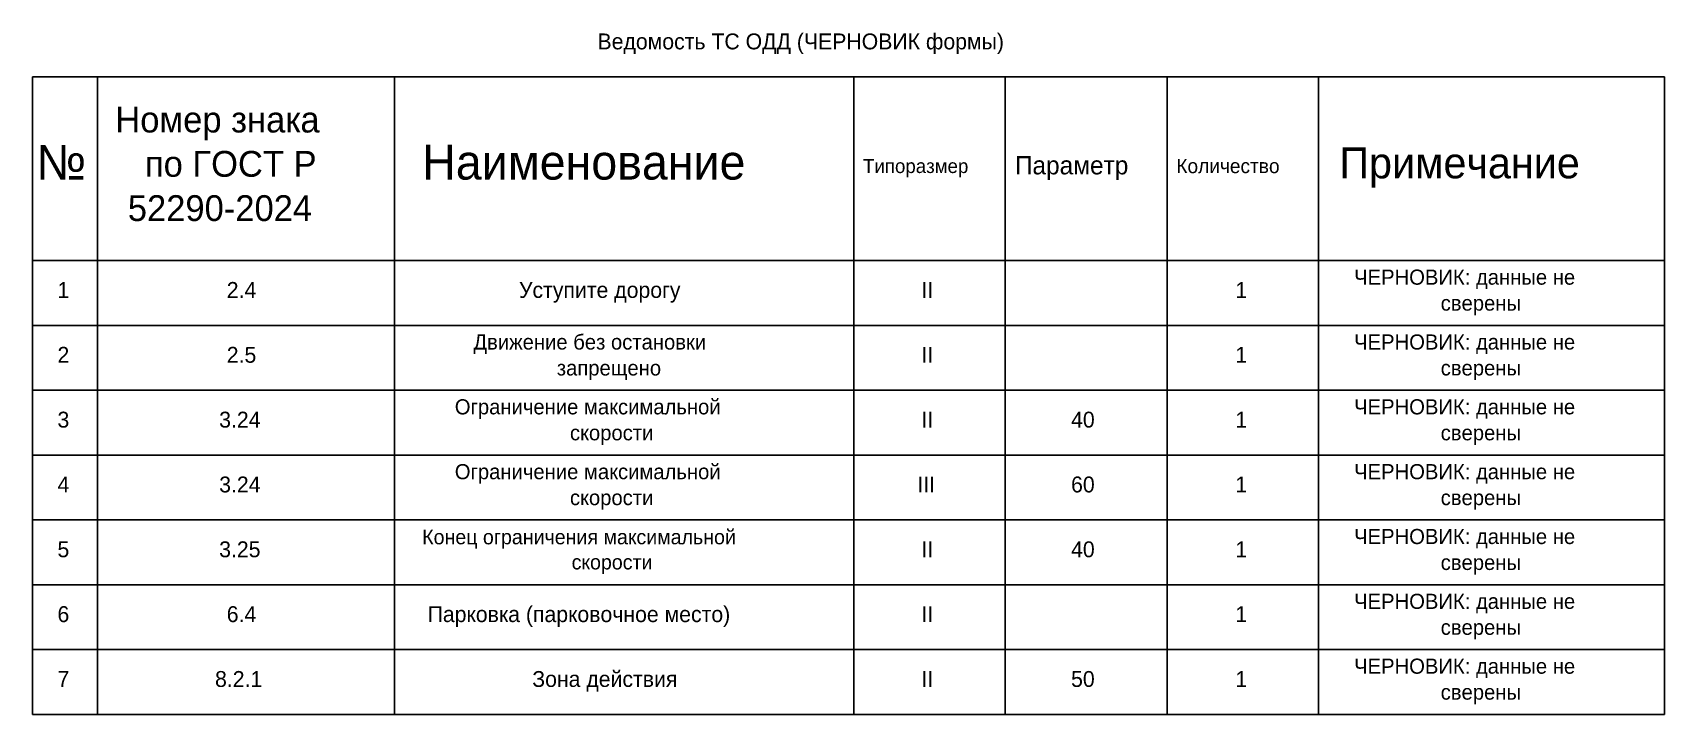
# Model space of a CAD drawing. Header units: millimetres. Extents: x 0 to 302, y 0 to 126.
import ezdxf

# ---------------------------------------------------------------- set-up
doc = ezdxf.new("R2010")
doc.units = ezdxf.units.MM
doc.layers.add('TABLE', color=7, linetype='CONTINUOUS')
doc.layers.add('TABLE_TEXT', color=7, linetype='CONTINUOUS')

msp = doc.modelspace()

# ---------------------------------------------------------------- linework, layer by layer
at = {"layer": 'TABLE'}
for p, q in [((0, 118), (302, 118)), ((0, 0), (0, 118)), ((12, 0), (12, 118)), ((67, 0), (67, 118)), ((152, 0), (152, 118)), ((180, 0), (180, 118)), ((210, 0), (210, 118)), ((238, 0), (238, 118)), ((302, 0), (302, 118)), ((0, 84), (302, 84)), ((0, 72), (302, 72)), ((0, 60), (302, 60)), ((0, 48), (302, 48)), ((0, 36), (302, 36)), ((0, 24), (302, 24)), ((0, 12), (302, 12)), ((0, 0), (302, 0))]:
    msp.add_line(p, q, dxfattribs=at)

# ---------------------------------------------------------------- texts
at = {"layer": 'TABLE_TEXT'}
for s, height, p in [('Ведомость ТС ОДД (ЧЕРНОВИК формы)', 2.939328, (104.547126, 123.076672)), ('Номер знака', 4.77858, (15.3, 107.692634)), ('№', 6.39867, (0.72, 98.989993)), ('по ГОСТ Р', 4.77858, (20.784551, 99.49891)), ('Наименование', 6.443019, (72.1, 98.976061)), ('Типоразмер', 2.586849, (153.68, 100.187396)), ('Параметр', 3.380394, (181.8, 99.93812)), ('Количество', 2.64373, (211.68, 100.169528)), ('Примечание', 5.718204, (241.84, 99.203746)), ('52290-2024', 4.77858, (17.615546, 91.305186)), ('ЧЕРНОВИК: данные не', 2.79936, (244.58016, 79.52064)), ('1', 2.939328, (4.597267, 77.076672)), ('2.4', 2.939328, (35.928656, 77.076672)), ('Уступите дорогу', 2.939328, (90.016166, 77.076672)), ('II', 2.939328, (164.499693, 77.076672)), ('1', 2.939328, (222.597267, 77.076672)), ('сверены', 2.79936, (260.60544, 74.72064)), ('Движение без остановки', 2.79936, (81.573216, 67.52064)), ('ЧЕРНОВИК: данные не', 2.79936, (244.58016, 67.52064)), ('2', 2.939328, (4.597267, 65.076672)), ('2.5', 2.939328, (35.928656, 65.076672)), ('II', 2.939328, (164.499693, 65.076672)), ('1', 2.939328, (222.597267, 65.076672)), ('запрещено', 2.79936, (97.015392, 62.72064)), ('сверены', 2.79936, (260.60544, 62.72064)), ('Ограничение максимальной', 2.79936, (78.132384, 55.52064)), ('ЧЕРНОВИК: данные не', 2.79936, (244.58016, 55.52064)), ('3', 2.939328, (4.597267, 53.076672)), ('3.24', 2.939328, (34.525923, 53.076672)), ('II', 2.939328, (164.499693, 53.076672)), ('40', 2.939328, (192.194534, 53.076672)), ('1', 2.939328, (222.597267, 53.076672)), ('скорости', 2.79936, (99.449952, 50.72064)), ('сверены', 2.79936, (260.60544, 50.72064)), ('Ограничение максимальной', 2.79936, (78.132384, 43.52064)), ('ЧЕРНОВИК: данные не', 2.79936, (244.58016, 43.52064)), ('4', 2.939328, (4.597267, 41.076672)), ('3.24', 2.939328, (34.525923, 41.076672)), ('III', 2.939328, (163.749539, 41.076672)), ('60', 2.939328, (192.194534, 41.076672)), ('1', 2.939328, (222.597267, 41.076672)), ('скорости', 2.79936, (99.449952, 38.72064)), ('сверены', 2.79936, (260.60544, 38.72064)), ('Конец ограничения максимальной', 2.712774, (72.1, 31.473606)), ('ЧЕРНОВИК: данные не', 2.79936, (244.58016, 31.52064)), ('5', 2.939328, (4.597267, 29.076672)), ('3.25', 2.939328, (34.525923, 29.076672)), ('II', 2.939328, (164.499693, 29.076672)), ('40', 2.939328, (192.194534, 29.076672)), ('1', 2.939328, (222.597267, 29.076672)), ('скорости', 2.712774, (99.760806, 26.822073)), ('сверены', 2.79936, (260.60544, 26.72064)), ('ЧЕРНОВИК: данные не', 2.79936, (244.58016, 19.52064)), ('6', 2.939328, (4.597267, 17.076672)), ('6.4', 2.939328, (35.928656, 17.076672)), ('Парковка (парковочное место)', 2.939328, (73.102531, 17.076672)), ('II', 2.939328, (164.499693, 17.076672)), ('1', 2.939328, (222.597267, 17.076672)), ('сверены', 2.79936, (260.60544, 14.72064)), ('ЧЕРНОВИК: данные не', 2.79936, (244.58016, 7.52064)), ('7', 2.939328, (4.597267, 5.076672)), ('8.2.1', 2.939328, (33.760045, 5.076672)), ('Зона действия', 2.939328, (92.473469, 5.076672)), ('II', 2.939328, (164.499693, 5.076672)), ('50', 2.939328, (192.194534, 5.076672)), ('1', 2.939328, (222.597267, 5.076672)), ('сверены', 2.79936, (260.60544, 2.72064))]:
    msp.add_text(s, height=height, dxfattribs=at).set_placement(p)

doc.saveas('drawing.dxf')
